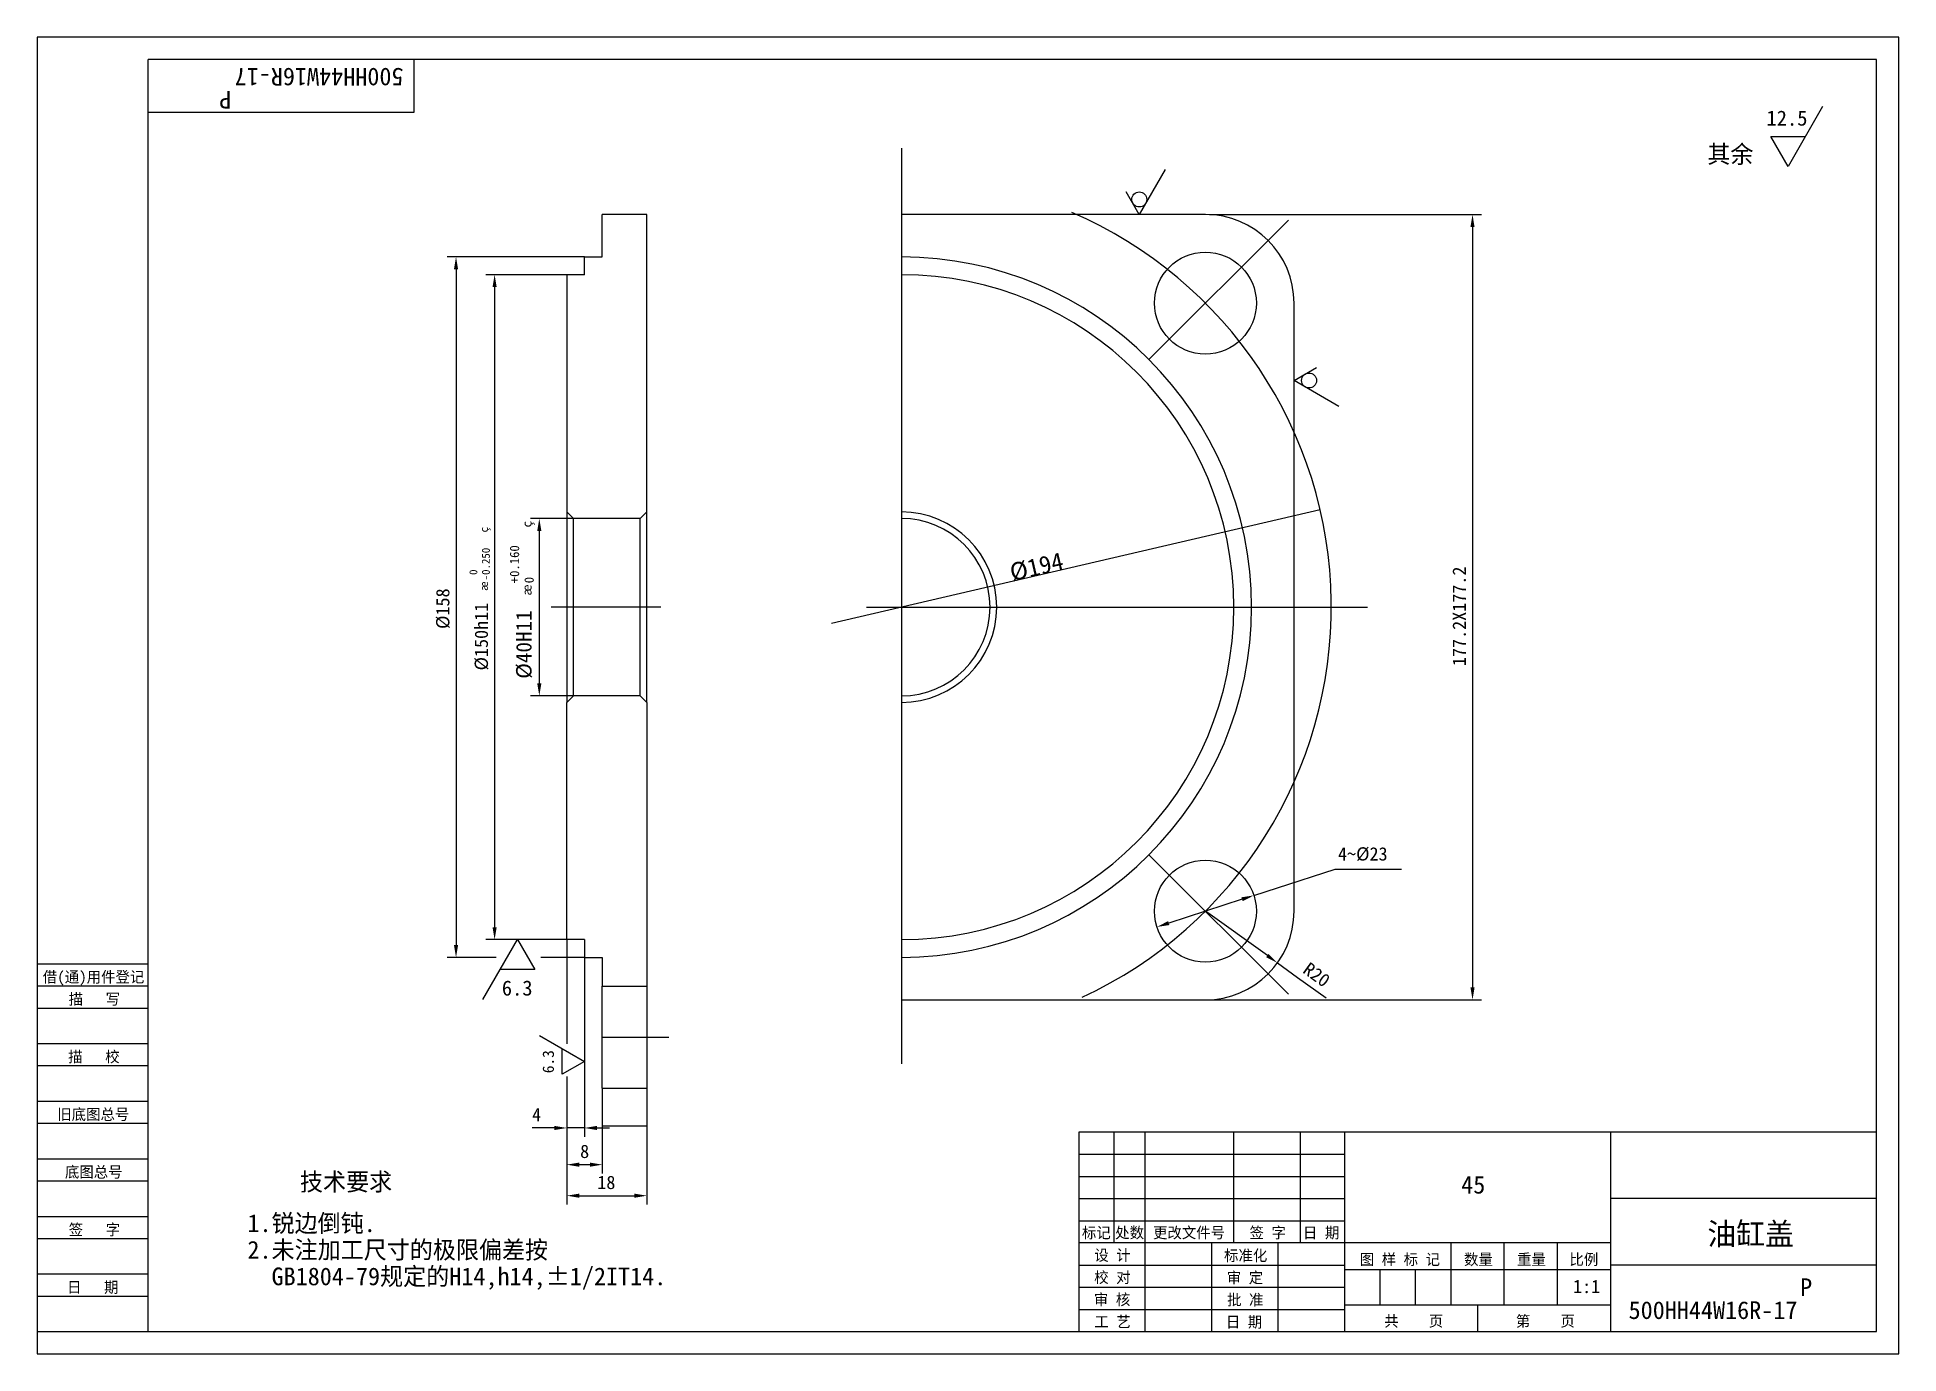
# Model space of a CAD drawing. Header units: metres. Extents: x 0 to 420, y 0 to 297.
import ezdxf

# ---------------------------------------------------------------- set-up
doc = ezdxf.new("R2010")
doc.units = ezdxf.units.M
for name, color, linetype in [('C', 6, 'Continuous'), ('D', 1, 'Continuous'), ('FL', 5, 'Continuous'), ('T', 7, 'Continuous'), ('TL', 4, 'Continuous')]:
    doc.layers.add(name, color=color, linetype=linetype)

# ---------------------------------------------------------------- blocks, each defined once
blk = doc.blocks.new('TUKUN3')
at = {"layer": 'FL'}
for p, q in [((420, 297), (0, 297)), ((0, 297), (0, 0)), ((420, 0), (420, 297)), ((0, 78), (25, 78)), ((0, 70), (25, 70)), ((0, 65), (25, 65)), ((0, 57), (25, 57)), ((0, 52), (25, 52)), ((243, 25), (243, 50)), ((250, 5), (250, 50)), ((270, 25), (270, 50)), ((285, 25), (285, 50)), ((0, 44), (25, 44)), ((235, 45), (295, 45)), ((0, 39), (25, 39)), ((235, 40), (295, 40)), ((235, 35), (295, 35)), ((0, 31), (25, 31)), ((235, 30), (295, 30)), ((0, 26), (25, 26)), ((280, 5), (280, 25)), ((0, 18), (25, 18)), ((235, 20), (295, 20)), ((0, 13), (25, 13)), ((235, 15), (295, 15)), ((235, 10), (295, 10)), ((0, 0), (420, 0))]:
    blk.add_line(p, q, dxfattribs=at)
at = {"layer": 'TL'}
for p, q in [((415, 292), (25, 292)), ((25, 5), (25, 292)), ((85, 292), (85, 280)), ((415, 5), (415, 292)), ((85, 280), (25, 280)), ((0, 88), (25, 88)), ((0, 83), (25, 83)), ((415, 50), (235, 50)), ((235, 50), (235, 5)), ((295, 5), (295, 50)), ((355, 5), (355, 50)), ((415, 35), (355, 35)), ((355, 25), (235, 25)), ((265, 5), (265, 25)), ((319, 11), (319, 25)), ((331, 11), (331, 25)), ((343, 11), (343, 25)), ((295, 19), (355, 19)), ((303, 11), (303, 19)), ((311, 11), (311, 19)), ((415, 20), (355, 20)), ((355, 11), (295, 11)), ((325, 5), (325, 11)), ((0, 5), (415, 5))]:
    blk.add_line(p, q, dxfattribs=at)
at = {"layer": 'T'}
for s, p in [('借(通)用件登记', (1.26, 83.76)), ('描   写', (7.09, 78.76)), ('描   校', (6.98, 65.76)), ('旧底图总号', (4.52, 52.76)), ('底图总号', (6.25, 39.76)), ('签   字', (7.1, 26.76)), ('标记', (235.71, 26.07)), ('处数', (243.22, 26.07)), ('更改文件号', (251.75, 26.07)), ('签 字', (273.53, 26.07)), ('日 期', (285.57, 26.07)), ('设 计', (238.5, 20.99)), ('标准化', (267.77, 20.93)), ('图 样 标 记', (298.4, 20.04)), ('数量', (321.92, 20.04)), ('重量', (333.88, 20.04)), ('比例', (345.7, 20.04)), ('校 对', (238.48, 15.99)), ('审 定', (268.39, 15.93)), ('日   期', (6.72, 13.76)), ('审 核', (238.41, 10.99)), ('批 准', (268.46, 10.93)), ('工 艺', (238.52, 5.99)), ('日 期', (268.18, 5.93)), ('共    页', (303.91, 6.13)), ('第    页', (333.62, 6.13))]:
    blk.add_text(s, height=2.5, dxfattribs=at).set_placement(p)

msp = doc.modelspace()

# ---------------------------------------------------------------- linework, layer by layer
at = {"layer": 'C'}
for p, q in [((194.97, 271.97), (194.97, 65.42)), ((250.83, 224.3), (282.3, 255.76)), ((123, 168.43), (115.93, 168.43)), ((140.71, 168.43), (123, 168.43)), ((187.13, 168.43), (300.11, 168.43)), ((250.83, 112.57), (282.3, 81.11)), ((127.49, 71.43), (142.49, 71.43))]:
    msp.add_line(p, q, dxfattribs=at)
msp.add_arc((194.97, 168.43), 97, 294.85, 66.65, dxfattribs=at)
at = {"layer": 'D'}
for p, q in [((402.81, 281.36), (395.01, 267.84)), ((391.1, 274.6), (398.91, 274.6)), ((395.01, 267.84), (391.1, 274.6)), ((254.5, 267.16), (248.64, 257.02)), ((248.64, 257.02), (245.72, 262.09)), ((264.48, 257), (325.83, 257)), ((323.83, 254.2), (323.83, 82.64)), ((123.48, 247.43), (92.49, 247.43)), ((94.49, 244.63), (94.49, 92.23)), ((119.48, 243.43), (101.19, 243.43)), ((103.19, 240.63), (103.19, 96.23)), ((283.56, 219.56), (288.63, 222.49)), ((293.7, 213.71), (283.56, 219.56)), ((289.45, 190.41), (179.23, 164.77)), ((120.98, 188.43), (111.28, 188.43)), ((113.28, 185.63), (113.28, 151.23)), ((120.98, 148.43), (111.28, 148.43)), ((279.83, 105.12), (292.82, 109.34)), ((292.82, 109.34), (307.82, 109.34)), ((274.5, 103.4), (279.83, 105.12)), ((271.84, 102.53), (255.29, 97.16)), ((277.54, 89.82), (263.56, 99.84)), ((100.57, 79.91), (108.38, 93.43)), ((119.48, 93.43), (101.19, 93.43)), ((108.38, 93.43), (112.28, 86.67)), ((119.48, 93.43), (119.48, 69.92)), ((103.53, 89.43), (92.49, 89.43)), ((123.48, 89.43), (113.65, 89.43)), ((123.48, 89.43), (123.48, 48.94)), ((112.28, 86.67), (104.48, 86.67)), ((279.81, 88.18), (284.36, 84.92)), ((284.36, 84.92), (290.82, 80.29)), ((261.36, 79.84), (325.83, 79.84)), ((113.34, 71.82), (123.48, 65.97)), ((118.41, 63.04), (118.41, 68.89)), ((123.48, 65.97), (118.41, 63.04)), ((119.48, 62.58), (119.48, 48.94)), ((113.88, 50.94), (111.65, 50.94)), ((116.68, 50.94), (113.88, 50.94)), ((123.48, 50.94), (119.48, 50.94)), ((126.28, 50.94), (129.08, 50.94)), ((127.49, 51.43), (127.49, 40.66)), ((137.52, 51.43), (137.52, 33.66)), ((119.48, 48.94), (119.48, 33.66)), ((119.48, 48.94), (119.48, 40.66)), ((122.28, 42.66), (124.69, 42.66)), ((122.28, 35.66), (134.72, 35.66))]:
    msp.add_line(p, q, dxfattribs=at)
for centre in [(248.64, 260.4), (286.94, 219.56)]:
    msp.add_circle(centre, 1.69, dxfattribs=at)
for points in [[(323.36, 254.2), (324.29, 254.2), (323.83, 257)], [(94.02, 244.63), (94.96, 244.63), (94.49, 247.43)], [(102.72, 240.63), (103.66, 240.63), (103.19, 243.43)], [(286.25, 189.66), (289.45, 190.41), (286.25, 189.66)], [(112.81, 185.63), (113.75, 185.63), (113.28, 188.43)], [(112.81, 151.23), (113.75, 151.23), (113.28, 148.43)], [(271.98, 102.09), (271.69, 102.97), (274.5, 103.4)], [(255.43, 96.71), (255.14, 97.6), (252.62, 96.29)], [(102.72, 96.23), (103.66, 96.23), (103.19, 93.43)], [(94.02, 92.23), (94.96, 92.23), (94.49, 89.43)], [(277.26, 89.44), (277.81, 90.2), (279.81, 88.18)], [(323.36, 82.64), (324.29, 82.64), (323.83, 79.84)], [(116.68, 51.4), (116.68, 50.47), (119.48, 50.94)], [(126.28, 51.4), (126.28, 50.47), (123.48, 50.94)], [(122.28, 43.13), (122.28, 42.19), (119.48, 42.66)], [(124.69, 43.13), (124.69, 42.19), (127.49, 42.66)], [(122.28, 36.13), (122.28, 35.19), (119.48, 35.66)], [(134.72, 36.13), (134.72, 35.19), (137.52, 35.66)]]:
    msp.add_solid(points, dxfattribs=at)
at = {"layer": 'TL'}
for p, q in [((137.52, 257.02), (127.49, 257.02)), ((127.49, 247.43), (127.49, 257.02)), ((137.52, 189.93), (137.52, 257.02)), ((263.56, 257.02), (194.97, 257.02)), ((123.48, 247.43), (127.49, 247.43)), ((123.48, 243.44), (123.48, 247.43)), ((119.48, 243.43), (119.48, 189.93)), ((123.48, 243.43), (119.48, 243.43)), ((123.48, 243.43), (123.48, 243.44)), ((283.56, 99.84), (283.56, 237.02)), ((119.48, 189.93), (119.48, 146.93)), ((120.98, 188.43), (119.48, 189.93)), ((136.02, 188.43), (137.52, 189.93)), ((137.52, 146.93), (137.52, 189.93)), ((120.98, 148.43), (120.98, 188.43)), ((136.02, 188.43), (120.98, 188.43)), ((136.02, 148.43), (136.02, 188.43)), ((120.98, 148.43), (119.48, 146.93)), ((136.02, 148.43), (120.98, 148.43)), ((136.02, 148.43), (137.52, 146.93)), ((119.48, 93.43), (119.48, 146.93)), ((137.52, 146.93), (137.52, 82.93)), ((123.48, 93.43), (119.48, 93.43)), ((123.48, 93.43), (123.48, 93.43)), ((123.48, 93.43), (123.48, 89.43)), ((123.48, 89.43), (127.49, 89.43)), ((127.49, 89.43), (127.49, 82.93)), ((127.49, 59.93), (127.49, 82.93)), ((127.49, 82.93), (137.52, 82.93)), ((137.52, 82.93), (137.52, 59.93)), ((194.97, 79.84), (263.56, 79.84)), ((127.49, 59.93), (137.52, 59.93)), ((127.49, 59.93), (127.49, 51.43)), ((137.52, 59.93), (137.52, 51.43)), ((127.49, 51.43), (137.52, 51.43))]:
    msp.add_line(p, q, dxfattribs=at)
for centre in [(263.56, 237.02), (263.56, 99.84)]:
    msp.add_circle(centre, 11.5, dxfattribs=at)
for centre, radius, start, end in [((263.56, 237.02), 20, 0, 90), ((194.97, 168.43), 79, 270, 90), ((194.97, 168.43), 75, 270, 90), ((194.97, 168.43), 21.5, 270, 90), ((194.97, 168.43), 20, 270, 90), ((263.56, 99.84), 20, 270, 0)]:
    msp.add_arc(centre, radius, start, end, dxfattribs=at)

# ---------------------------------------------------------------- block references
at = {"layer": 'D'}
msp.add_blockref('TUKUN3', (0, 0), dxfattribs=at)

# ---------------------------------------------------------------- texts
for s, height, rotation, p in [('500HH44W16R-17', 4, 180, (82.64, 290.05)), ('P', 4, 180, (43.79, 284.89)), ('%%231', 1.8, 90, (101.69, 185.28)), ('%%231', 2.1, 90, (111.53, 186.42)), ('-0.250', 1.8, 90, (102.11, 174.48)), ('+0.160', 2.1, 90, (108.73, 173.82)), ('%%C194', 4, 13.09, (219.97, 174.25)), (' 0', 1.8, 90, (99.29, 174.48)), ('177.2X177.2', 3, 90, (322.33, 155.14)), ('%%C158', 3, 90, (92.99, 163.51)), ('%%230', 1.8, 90, (101.69, 172.08)), ('%%230', 2.1, 90, (111.53, 171.02)), ('0', 2.1, 90, (112.02, 173.82)), ('%%C150h11', 3, 90, (101.69, 154.15)), ('%%C40H11', 3.5, 90, (111.53, 152.27)), ('R20', 3, 324.34, (285.31, 86.09)), ('6.3', 2.55, 90, (116.57, 63.29))]:
    msp.add_text(s, height=height, rotation=rotation, dxfattribs=at).set_placement(p)
for s, height, p in [('12.5', 3.4, (390.15, 277.06)), ('其余', 4, (376.81, 268.62)), ('4%%126%%C23', 3, (293.48, 111.27)), ('6.3', 3.4, (104.82, 80.81)), ('4', 3, (111.65, 52.44)), ('8', 3, (122.49, 44.16)), ('技术要求', 4, (59.28, 36.8)), ('18', 3, (126.36, 37.16)), ('45', 4, (321.27, 36.14)), ('1.锐边倒钝.', 4, (47.42, 27.46)), ('油缸盖', 5, (376.82, 24.54)), ('2.未注加工尺寸的极限偏差按', 4, (47.42, 21.46)), ('  GB1804-79规定的H14,h14,%%P1/2IT14.', 4, (47.42, 15.46)), ('P', 4, (397.75, 13.02)), ('1:1', 3, (346.52, 13.69)), ('500HH44W16R-17', 4, (359.04, 7.84))]:
    msp.add_text(s, height=height, dxfattribs=at).set_placement(p)

doc.saveas('drawing.dxf')
